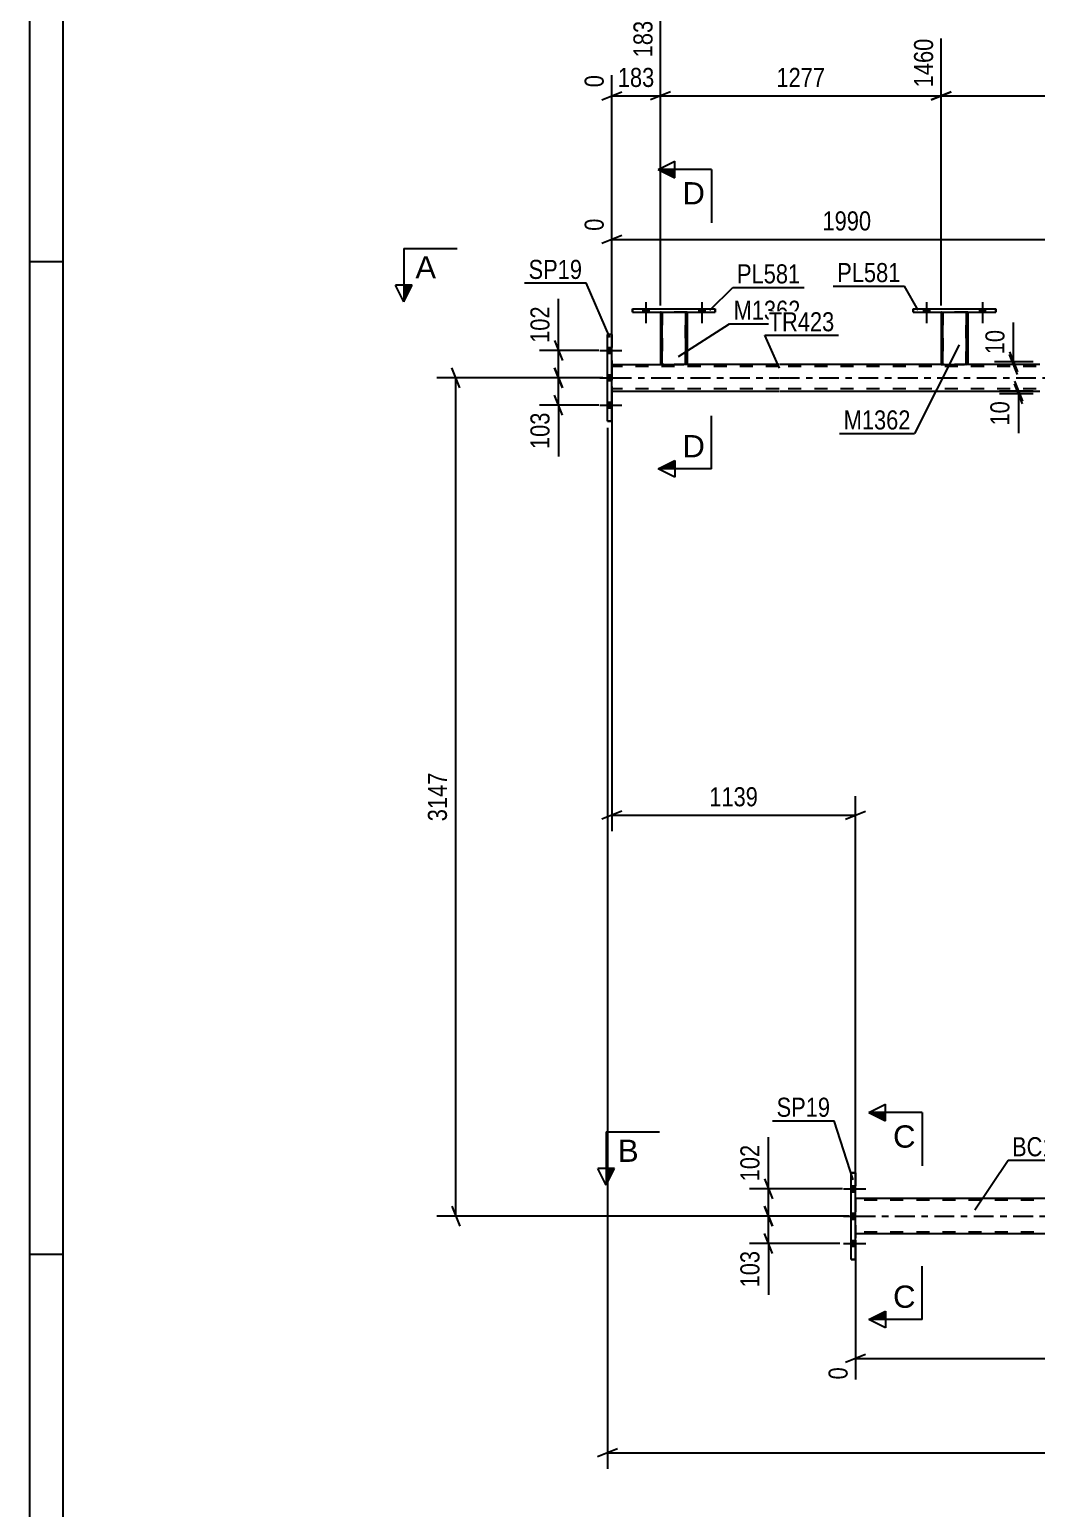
# Model space of a CAD drawing. Header units: millimetres. Extents: x -87 to 754, y -430 to 164.
# Drawn here: x -87.4 to 63.8, y -169.7 to 52.3 of the extents above; entities that cross this region are included whole.
import ezdxf

# ---------------------------------------------------------------- set-up
doc = ezdxf.new("R2010")
doc.units = ezdxf.units.MM
doc.linetypes.add('DXK_LINE_DOT2', pattern=[3.9198, 1.9599, -1.9599])
doc.linetypes.add('DXK_LINE_DOT3', pattern=[5.9187, 2.979, -0.9799, 0.9799, -0.9799])
doc.styles.add('Arial', font='ARIAL.TTF', dxfattribs={"height": 0.2})
doc.styles.add('Arial Narrow', font='ARIALN.TTF', dxfattribs={"height": 0.2})

# ---------------------------------------------------------------- blocks, each defined once
blk = doc.blocks.new('Unknown-814185698-1133')
at = {"color": 5, "linetype": 'Continuous'}
for p, q in [((-87.43, 164.39), (-87.43, -429.61)), ((-82.43, 159.39), (-82.43, -424.61)), ((-82.43, 17.39), (-87.43, 17.39)), ((-82.43, -131.61), (-87.43, -131.61))]:
    blk.add_line(p, q, dxfattribs=at)
blk = doc.blocks.new('Bolt-814185698-3677 - 3674')
at = {"linetype": 'Continuous'}
for points in [[(4.69, 9.84), (5.57, 9.84), (5.57, 10.32), (4.69, 10.32)], [(13.09, 9.84), (13.97, 9.84), (13.97, 10.32), (13.09, 10.32)]]:
    blk.add_hatch(color=1, dxfattribs=at).paths.add_polyline_path(points)
at = {"color": 1, "linetype": 'Continuous'}
for p, q in [((5.13, 11.32), (5.13, 8.2)), ((13.53, 11.32), (13.53, 8.2)), ((4.69, 10.32), (4.69, 9.84)), ((5.57, 10.32), (5.57, 9.84)), ((13.09, 10.32), (13.09, 9.84)), ((13.97, 10.32), (13.97, 9.84))]:
    blk.add_line(p, q, dxfattribs=at)
blk = doc.blocks.new('Bolt-814185698-3676 - 3674')
at = {"linetype": 'Continuous'}
for points in [[(4.69, 9.84), (5.57, 9.84), (5.57, 10.32), (4.69, 10.32)], [(13.09, 9.84), (13.97, 9.84), (13.97, 10.32), (13.09, 10.32)]]:
    blk.add_hatch(color=1, dxfattribs=at).paths.add_polyline_path(points)
at = {"color": 1, "linetype": 'Continuous'}
for p, q in [((5.13, 11.32), (5.13, 8.2)), ((13.53, 11.32), (13.53, 8.2)), ((4.69, 10.32), (4.69, 9.84)), ((5.57, 10.32), (5.57, 9.84)), ((13.09, 10.32), (13.09, 9.84)), ((13.97, 10.32), (13.97, 9.84))]:
    blk.add_line(p, q, dxfattribs=at)
blk = doc.blocks.new('Part-814185698-3682 - 3674')
at = {"color": 2, "linetype": 'Continuous'}
for p, q in [((3.13, 9.84), (3.13, 10.32)), ((3.13, 10.32), (3.13, 10.32)), ((3.13, 10.32), (15.53, 10.32)), ((3.13, 9.84), (3.13, 9.84)), ((3.13, 9.84), (15.53, 9.84)), ((15.53, 10.32), (15.53, 9.84)), ((15.53, 10.32), (15.53, 10.32)), ((15.53, 9.84), (15.53, 9.84))]:
    blk.add_line(p, q, dxfattribs=at)
at = {"color": 7, "linetype": 'DXK_LINE_DOT2'}
for p, q in [((3.13, 10.32), (3.13, 9.84)), ((3.13, 10.32), (15.53, 10.32)), ((3.13, 9.84), (15.53, 9.84)), ((15.53, 9.84), (15.53, 10.32))]:
    blk.add_line(p, q, dxfattribs=at)
blk = doc.blocks.new('Part-814185698-3697 - 3674')
at = {"color": 2, "linetype": 'Continuous'}
for p, q in [((7.33, 9.84), (7.33, 2)), ((11.33, 9.84), (11.33, 2)), ((7.33, 2), (7.33, 2)), ((7.33, 2), (10.85, 2)), ((11.19, 2), (10.85, 2)), ((11.29, 2), (11.19, 2)), ((11.33, 2), (11.29, 2)), ((11.33, 2), (11.33, 2))]:
    blk.add_line(p, q, dxfattribs=at)
at = {"color": 7, "linetype": 'DXK_LINE_DOT2'}
for p, q in [((11.33, 9.84), (7.33, 9.84)), ((7.33, 9.84), (7.33, 2)), ((7.33, 9.84), (7.33, 9.84)), ((7.57, 2), (7.57, 9.84)), ((7.57, 9.84), (7.57, 2)), ((11.09, 2), (11.09, 9.84)), ((11.09, 9.84), (11.09, 2)), ((11.33, 9.84), (11.33, 9.84)), ((11.33, 9.84), (11.33, 9.84)), ((11.33, 9.84), (11.33, 2)), ((7.33, 2), (7.33, 2)), ((7.57, 2), (7.57, 2)), ((7.81, 2), (7.57, 2)), ((7.81, 2), (7.81, 2)), ((7.81, 2), (7.81, 2)), ((11.03, 2), (10.85, 2)), ((11.19, 2), (10.94, 2)), ((11.07, 2), (11.09, 2)), ((11.09, 2), (11.09, 2))]:
    blk.add_line(p, q, dxfattribs=at)
blk = doc.blocks.new('Part-814185698-3728 - 3674')
at = {"color": 2, "linetype": 'Continuous'}
for p, q in [((-0.64, -6.5), (-0.64, 6.5)), ((0, 6.5), (-0.64, 6.5)), ((-0.64, -6.5), (-0.64, 6.5)), ((0, -6.5), (0, 6.5)), ((-0.64, -6.5), (0, -6.5))]:
    blk.add_line(p, q, dxfattribs=at)
at = {"color": 7, "linetype": 'DXK_LINE_DOT2'}
for p, q in [((-0.64, 6.5), (0, 6.5)), ((-0.64, 6.5), (-0.64, 6.5)), ((0, 6.5), (0, -6.5)), ((0, 6.5), (0, 6.5)), ((0, -6.5), (-0.64, -6.5)), ((-0.64, -6.5), (-0.64, -6.5)), ((0, -6.5), (0, -6.5))]:
    blk.add_line(p, q, dxfattribs=at)
blk = doc.blocks.new('Part-814185698-3914 - 3674')
at = {"color": 2, "linetype": 'Continuous'}
for p, q in [((195.43, -123.22), (36.63, -123.22)), ((195.43, -128.5), (36.63, -128.5))]:
    blk.add_line(p, q, dxfattribs=at)
at = {"color": 7, "linetype": 'DXK_LINE_DOT2'}
for p, q in [((651.37, -123.22), (36.63, -123.22)), ((36.63, -123.22), (36.63, -123.22)), ((36.63, -123.22), (36.63, -123.26)), ((36.63, -123.26), (36.63, -123.22)), ((36.63, -123.26), (36.63, -123.36)), ((36.63, -123.36), (36.63, -123.26)), ((36.63, -123.36), (36.63, -123.52)), ((36.63, -123.52), (36.63, -123.36)), ((651.37, -123.46), (36.63, -123.46)), ((651.37, -123.46), (36.63, -123.46)), ((36.63, -123.46), (36.63, -123.46)), ((36.63, -123.48), (36.63, -123.46)), ((36.63, -123.46), (36.63, -123.48)), ((36.63, -128.19), (36.63, -123.48)), ((36.63, -123.48), (36.63, -123.53)), ((36.63, -128.2), (36.63, -123.52)), ((36.63, -128.2), (36.63, -123.52)), ((36.63, -128.24), (36.63, -123.53)), ((36.63, -128.24), (36.63, -128.19)), ((36.63, -128.2), (36.63, -128.36)), ((36.63, -128.36), (36.63, -128.2)), ((36.63, -128.26), (36.63, -128.24)), ((36.63, -128.26), (36.63, -128.24)), ((651.37, -128.26), (36.63, -128.26)), ((651.37, -128.26), (36.63, -128.26)), ((36.63, -128.26), (36.63, -128.26)), ((36.63, -128.36), (36.63, -128.46)), ((36.63, -128.46), (36.63, -128.36)), ((36.63, -128.46), (36.63, -128.5)), ((36.63, -128.5), (36.63, -128.46)), ((36.63, -128.5), (36.63, -128.5)), ((651.37, -128.5), (36.63, -128.5))]:
    blk.add_line(p, q, dxfattribs=at)
at = {"color": 7, "linetype": 'DXK_LINE_DOT3'}
blk.add_line((36.63, -125.86), (651.37, -125.86), dxfattribs=at)
blk = doc.blocks.new('Part-814185698-3859 - 3674')
at = {"color": 2, "linetype": 'Continuous'}
for p, q in [((35.99, -132.36), (35.99, -119.36)), ((36.63, -119.36), (35.99, -119.36)), ((35.99, -132.36), (35.99, -119.36)), ((36.63, -132.36), (36.63, -119.36)), ((35.99, -132.36), (36.63, -132.36))]:
    blk.add_line(p, q, dxfattribs=at)
at = {"color": 7, "linetype": 'DXK_LINE_DOT2'}
for p, q in [((35.99, -119.36), (36.63, -119.36)), ((35.99, -119.36), (35.99, -119.36)), ((36.63, -119.36), (36.63, -132.36)), ((36.63, -119.36), (36.63, -119.36)), ((36.63, -132.36), (35.99, -132.36)), ((35.99, -132.36), (35.99, -132.36)), ((36.63, -132.36), (36.63, -132.36))]:
    blk.add_line(p, q, dxfattribs=at)
blk = doc.blocks.new('Part-814185698-3885 - 3674')
at = {"color": 2, "linetype": 'Continuous'}
for p, q in [((0, 2), (7.33, 2)), ((25.13, 2), (11.33, 2)), ((49.47, 2), (25.23, 2)), ((64.29, 2), (53.47, 2)), ((0, -2), (25.13, -2)), ((25.23, -2), (64.29, -2))]:
    blk.add_line(p, q, dxfattribs=at)
at = {"color": 7, "linetype": 'DXK_LINE_DOT2'}
for p, q in [((0, 2), (0, 2)), ((0, 2), (0, 1.95)), ((0, 1.95), (0, 2)), ((0, 1.95), (0, 1.81)), ((0, 1.6), (0, 1.95)), ((0, 1.81), (0, 1.6)), ((25.13, 1.68), (0, 1.68)), ((0, 1.68), (0, -1.59)), ((0, 1.68), (0, 1.66)), ((0, 1.66), (0, 1.59)), ((0, 1.6), (0, -1.6)), ((0, 1.6), (0, -1.6)), ((0, -1.68), (0, 1.59)), ((11.33, 2), (7.33, 2)), ((639.97, 1.68), (25.23, 1.68)), ((53.47, 2), (49.47, 2)), ((0, -1.66), (0, -1.59)), ((0, -1.6), (0, -1.95)), ((0, -1.81), (0, -1.6)), ((0, -1.68), (0, -1.66)), ((25.13, -1.68), (0, -1.68)), ((0, -1.95), (0, -1.81)), ((0, -1.95), (0, -2)), ((0, -2), (0, -1.95)), ((0, -2), (0, -2)), ((0, -2), (0, -2)), ((639.97, -1.68), (25.23, -1.68))]:
    blk.add_line(p, q, dxfattribs=at)
at = {"color": 7, "linetype": 'DXK_LINE_DOT3'}
for p, q in [((0, 0), (25.13, 0)), ((25.23, 0), (639.97, 0))]:
    blk.add_line(p, q, dxfattribs=at)
blk = doc.blocks.new('Bolt-814185698-3977 - 3674')
at = {"linetype": 'Continuous'}
for points in [[(36.63, -122.2), (36.63, -121.32), (35.99, -121.32), (35.99, -122.2)], [(36.63, -122.2), (36.63, -121.32), (35.99, -121.32), (35.99, -122.2)], [(36.63, -122.2), (36.63, -121.32), (35.99, -121.32), (35.99, -122.2)], [(36.63, -126.3), (36.63, -125.42), (35.99, -125.42), (35.99, -126.3)], [(36.63, -126.3), (36.63, -125.42), (35.99, -125.42), (35.99, -126.3)], [(36.63, -130.4), (36.63, -129.52), (35.99, -129.52), (35.99, -130.4)], [(36.63, -130.4), (36.63, -129.52), (35.99, -129.52), (35.99, -130.4)], [(36.63, -130.4), (36.63, -129.52), (35.99, -129.52), (35.99, -130.4)]]:
    blk.add_hatch(color=1, dxfattribs=at).paths.add_polyline_path(points)
at = {"color": 1, "linetype": 'Continuous'}
for p, q in [((34.83, -121.76), (38.15, -121.76)), ((34.83, -121.76), (38.15, -121.76)), ((34.83, -121.76), (38.15, -121.76)), ((35.99, -121.32), (36.63, -121.32)), ((35.99, -121.32), (36.63, -121.32)), ((35.99, -121.32), (36.63, -121.32)), ((35.99, -122.2), (36.63, -122.2)), ((35.99, -122.2), (36.63, -122.2)), ((35.99, -122.2), (36.63, -122.2)), ((34.83, -125.86), (38.15, -125.86)), ((34.83, -125.86), (38.15, -125.86)), ((35.99, -125.42), (36.63, -125.42)), ((35.99, -125.42), (36.63, -125.42)), ((35.99, -126.3), (36.63, -126.3)), ((35.99, -126.3), (36.63, -126.3)), ((34.83, -129.96), (38.15, -129.96)), ((34.83, -129.96), (38.15, -129.96)), ((34.83, -129.96), (38.15, -129.96)), ((35.99, -129.52), (36.63, -129.52)), ((35.99, -129.52), (36.63, -129.52)), ((35.99, -129.52), (36.63, -129.52)), ((35.99, -130.4), (36.63, -130.4)), ((35.99, -130.4), (36.63, -130.4)), ((35.99, -130.4), (36.63, -130.4))]:
    blk.add_line(p, q, dxfattribs=at)
blk = doc.blocks.new('Bolt-814185698-3978 - 3674')
at = {"linetype": 'Continuous'}
for points in [[(0, 3.66), (0, 4.54), (-0.64, 4.54), (-0.64, 3.66)], [(0, 3.66), (0, 4.54), (-0.64, 4.54), (-0.64, 3.66)], [(0, 3.66), (0, 4.54), (-0.64, 4.54), (-0.64, 3.66)], [(0, -0.44), (0, 0.44), (-0.64, 0.44), (-0.64, -0.44)], [(0, -0.44), (0, 0.44), (-0.64, 0.44), (-0.64, -0.44)], [(0, -4.54), (0, -3.66), (-0.64, -3.66), (-0.64, -4.54)], [(0, -4.54), (0, -3.66), (-0.64, -3.66), (-0.64, -4.54)], [(0, -4.54), (0, -3.66), (-0.64, -3.66), (-0.64, -4.54)]]:
    blk.add_hatch(color=1, dxfattribs=at).paths.add_polyline_path(points)
at = {"color": 1, "linetype": 'Continuous'}
for p, q in [((-0.64, 4.54), (0, 4.54)), ((-0.64, 4.54), (0, 4.54)), ((-0.64, 4.54), (0, 4.54)), ((-1.8, 4.1), (1.52, 4.1)), ((-1.8, 4.1), (1.52, 4.1)), ((-1.8, 4.1), (1.52, 4.1)), ((-0.64, 3.66), (0, 3.66)), ((-0.64, 3.66), (0, 3.66)), ((-0.64, 3.66), (0, 3.66)), ((-1.8, 0), (1.52, 0)), ((-0.64, 0.44), (0, 0.44)), ((-0.64, 0.44), (0, 0.44)), ((-1.8, 0), (1.52, 0)), ((-0.64, -0.44), (0, -0.44)), ((-0.64, -0.44), (0, -0.44)), ((-1.8, -4.1), (1.52, -4.1)), ((-1.8, -4.1), (1.52, -4.1)), ((-1.8, -4.1), (1.52, -4.1)), ((-0.64, -3.66), (0, -3.66)), ((-0.64, -3.66), (0, -3.66)), ((-0.64, -3.66), (0, -3.66)), ((-0.64, -4.54), (0, -4.54)), ((-0.64, -4.54), (0, -4.54)), ((-0.64, -4.54), (0, -4.54))]:
    blk.add_line(p, q, dxfattribs=at)
blk = doc.blocks.new('Part-814185698-4122 - 3674')
at = {"color": 2, "linetype": 'Continuous'}
for p, q in [((49.47, 9.84), (49.47, 2)), ((53.47, 9.84), (53.47, 2)), ((49.47, 2), (49.47, 2)), ((49.47, 2), (52.99, 2)), ((53.33, 2), (52.99, 2)), ((53.43, 2), (53.33, 2)), ((53.47, 2), (53.43, 2)), ((53.47, 2), (53.47, 2))]:
    blk.add_line(p, q, dxfattribs=at)
at = {"color": 7, "linetype": 'DXK_LINE_DOT2'}
for p, q in [((53.47, 9.84), (49.47, 9.84)), ((49.47, 9.84), (49.47, 2)), ((49.47, 9.84), (49.47, 9.84)), ((49.71, 2), (49.71, 9.84)), ((49.71, 9.84), (49.71, 2)), ((53.23, 2), (53.23, 9.84)), ((53.23, 9.84), (53.23, 2)), ((53.47, 9.84), (53.47, 9.84)), ((53.47, 9.84), (53.47, 9.84)), ((53.47, 9.84), (53.47, 2)), ((49.47, 2), (49.47, 2)), ((49.71, 2), (49.71, 2)), ((49.95, 2), (49.71, 2)), ((49.95, 2), (49.95, 2)), ((49.95, 2), (49.95, 2)), ((53.17, 2), (52.99, 2)), ((53.33, 2), (53.08, 2)), ((53.21, 2), (53.23, 2)), ((53.23, 2), (53.23, 2))]:
    blk.add_line(p, q, dxfattribs=at)
blk = doc.blocks.new('Part-814185698-4127 - 3674')
at = {"color": 2, "linetype": 'Continuous'}
for p, q in [((45.27, 9.84), (45.27, 10.32)), ((45.27, 10.32), (45.27, 10.32)), ((45.27, 10.32), (57.67, 10.32)), ((45.27, 9.84), (45.27, 9.84)), ((45.27, 9.84), (57.67, 9.84)), ((57.67, 10.32), (57.67, 9.84)), ((57.67, 10.32), (57.67, 10.32)), ((57.67, 9.84), (57.67, 9.84))]:
    blk.add_line(p, q, dxfattribs=at)
at = {"color": 7, "linetype": 'DXK_LINE_DOT2'}
for p, q in [((45.27, 10.32), (45.27, 9.84)), ((45.27, 10.32), (57.67, 10.32)), ((45.27, 9.84), (57.67, 9.84)), ((57.67, 9.84), (57.67, 10.32))]:
    blk.add_line(p, q, dxfattribs=at)
blk = doc.blocks.new('Bolt-814185698-4150 - 3674')
at = {"linetype": 'Continuous'}
for points in [[(46.83, 9.84), (47.71, 9.84), (47.71, 10.32), (46.83, 10.32)], [(55.23, 9.84), (56.11, 9.84), (56.11, 10.32), (55.23, 10.32)]]:
    blk.add_hatch(color=1, dxfattribs=at).paths.add_polyline_path(points)
at = {"color": 1, "linetype": 'Continuous'}
for p, q in [((47.27, 11.32), (47.27, 8.2)), ((55.67, 11.32), (55.67, 8.2)), ((46.83, 10.32), (46.83, 9.84)), ((47.71, 10.32), (47.71, 9.84)), ((55.23, 10.32), (55.23, 9.84)), ((56.11, 10.32), (56.11, 9.84))]:
    blk.add_line(p, q, dxfattribs=at)
blk = doc.blocks.new('Bolt-814185698-4151 - 3674')
at = {"linetype": 'Continuous'}
for points in [[(46.83, 9.84), (47.71, 9.84), (47.71, 10.32), (46.83, 10.32)], [(55.23, 9.84), (56.11, 9.84), (56.11, 10.32), (55.23, 10.32)]]:
    blk.add_hatch(color=1, dxfattribs=at).paths.add_polyline_path(points)
at = {"color": 1, "linetype": 'Continuous'}
for p, q in [((47.27, 11.32), (47.27, 8.2)), ((55.67, 11.32), (55.67, 8.2)), ((46.83, 10.32), (46.83, 9.84)), ((47.71, 10.32), (47.71, 9.84)), ((55.23, 10.32), (55.23, 9.84)), ((56.11, 10.32), (56.11, 9.84))]:
    blk.add_line(p, q, dxfattribs=at)
blk = doc.blocks.new('StraightDimension-814185698-4489 - 3674')
at = {"color": 7, "linetype": 'Continuous'}
for p, q in [((114.76, -124.22), (114.76, -155.86)), ((36.63, -129.5), (36.63, -150.38)), ((38.13, -146.65), (35.13, -147.85)), ((36.63, -147.25), (114.76, -147.25)), ((113.26, -147.85), (116.26, -146.65))]:
    blk.add_line(p, q, dxfattribs=at)
at = {"color": 0}
blk.add_wipeout([(79.95, -146.5), (79.95, -142.3), (71.44, -142.3), (71.44, -146.5)], dxfattribs=at)
at = {"color": 0, "linetype": 'Continuous'}
for points in [[(36.03, -147.95), (31.83, -147.95), (31.83, -150.98), (36.03, -150.98)], [(114.16, -147.95), (109.96, -147.95), (109.96, -156.46), (114.16, -156.46)]]:
    blk.add_wipeout(points, dxfattribs=at)
at = {"color": 3, "style": 'Arial Narrow'}
blk.add_text('1953', height=2.863, dxfattribs=at).set_placement((72.04, -145.9))
at = {"color": 3, "linetype": 'Continuous', "style": 'Arial Narrow'}
for s, height, p in [('0', 2.86, (35.43, -150.38)), ('1953', 2.863, (113.56, -155.86))]:
    blk.add_text(s, height=height, rotation=90.0002, dxfattribs=at).set_placement(p)
blk = doc.blocks.new('StraightDimension-814185698-5074 - 3674')
at = {"color": 7, "linetype": 'Continuous'}
for p, q in [((7.33, 10.84), (7.33, 53.59)), ((49.47, 10.84), (49.47, 50.91)), ((8.83, 42.9), (5.83, 41.7)), ((7.33, 42.3), (49.47, 42.3)), ((47.97, 41.7), (50.97, 42.9))]:
    blk.add_line(p, q, dxfattribs=at)
at = {"color": 0, "linetype": 'Continuous'}
blk.add_wipeout([(48.87, 51.51), (44.67, 51.51), (44.67, 43), (48.87, 43)], dxfattribs=at)
at = {"color": 0}
blk.add_wipeout([(32.65, 43.05), (32.65, 47.25), (24.14, 47.25), (24.14, 43.05)], dxfattribs=at)
at = {"color": 3, "linetype": 'Continuous', "style": 'Arial Narrow'}
blk.add_text('1460', height=2.863, rotation=90.0002, dxfattribs=at).set_placement((48.27, 43.6))
at = {"color": 3, "style": 'Arial Narrow'}
blk.add_text('1277', height=2.863, dxfattribs=at).set_placement((24.74, 43.65))
blk = doc.blocks.new('StraightDimension-814185698-4185 - 3674')
at = {"color": 7, "linetype": 'Continuous'}
for p, q in [((63.29, 2.4), (57.49, 2.4)), ((59.74, 3.9), (60.94, 0.9)), ((60.94, 0.5), (59.74, 3.5)), ((60.34, 2), (60.34, 2.4)), ((63.29, 2), (57.49, 2))]:
    blk.add_line(p, q, dxfattribs=at)
at = {"color": 0}
blk.add_wipeout([(59.59, 7.78), (55.39, 7.78), (55.39, 2.92), (59.59, 2.92)], dxfattribs=at)
at = {"color": 7, "linetype": 'Continuous'}
blk.add_line((60.34, 2.4), (60.34, 8.31), dxfattribs=at)
blk.add_line((60.34, 2.4), (60.34, 8.31), dxfattribs=at)
at = {"color": 3, "style": 'Arial Narrow'}
blk.add_text('10', height=2.863, rotation=90.0002, dxfattribs=at).set_placement((58.99, 3.52))
blk = doc.blocks.new('StraightDimension-814185698-4208 - 3674')
at = {"color": 7, "linetype": 'Continuous'}
for p, q in [((63.29, -2), (58.23, -2)), ((60.48, -0.5), (61.68, -3.5)), ((61.68, -3.9), (60.48, -0.9)), ((61.08, -2.4), (61.08, -2)), ((63.29, -2.4), (58.23, -2.4))]:
    blk.add_line(p, q, dxfattribs=at)
at = {"color": 0}
blk.add_wipeout([(60.33, -2.93), (56.13, -2.93), (56.13, -7.78), (60.33, -7.78)], dxfattribs=at)
at = {"color": 7, "linetype": 'Continuous'}
blk.add_line((61.08, -2.4), (61.08, -8.31), dxfattribs=at)
blk.add_line((61.08, -2.4), (61.08, -8.31), dxfattribs=at)
at = {"color": 3, "style": 'Arial Narrow'}
blk.add_text('10', height=2.863, rotation=90.0002, dxfattribs=at).set_placement((59.73, -7.18))
blk = doc.blocks.new('StraightDimension-814185698-4452 - 3674')
at = {"color": 7, "linetype": 'Continuous'}
for p, q in [((-22.79, -1.5), (-23.99, 1.5)), ((-1.64, 0), (-26.24, 0)), ((-23.39, -125.86), (-23.39, 0)), ((35.63, -125.86), (-26.24, -125.86)), ((-23.99, -124.36), (-22.79, -127.36))]:
    blk.add_line(p, q, dxfattribs=at)
at = {"color": 0}
blk.add_wipeout([(-24.14, -58.67), (-28.34, -58.67), (-28.34, -67.19), (-24.14, -67.19)], dxfattribs=at)
at = {"color": 3, "style": 'Arial Narrow'}
blk.add_text('3147', height=2.863, rotation=90.0002, dxfattribs=at).set_placement((-24.74, -66.59))
blk = doc.blocks.new('StraightDimension-814185698-4713 - 3674')
at = {"color": 7, "linetype": 'Continuous'}
for p, q in [((-0.64, -7.5), (-0.64, -163.81)), ((0.86, -160.81), (-2.14, -162.01)), ((-0.64, -161.41), (662.23, -161.41))]:
    blk.add_line(p, q, dxfattribs=at)
blk = doc.blocks.new('StraightDimension-814185698-4735 - 3674')
at = {"color": 7, "linetype": 'Continuous'}
for p, q in [((70.64, -1), (70.64, 29.37)), ((0, 7.5), (0, 23.89)), ((1.5, 21.36), (-1.5, 20.16)), ((0, 20.76), (70.64, 20.76)), ((69.14, 20.16), (72.14, 21.36))]:
    blk.add_line(p, q, dxfattribs=at)
at = {"color": 0, "linetype": 'Continuous'}
for points in [[(70.04, 29.97), (65.84, 29.97), (65.84, 21.46), (70.04, 21.46)], [(-0.6, 24.49), (-4.8, 24.49), (-4.8, 21.46), (-0.6, 21.46)]]:
    blk.add_wipeout(points, dxfattribs=at)
at = {"color": 0}
blk.add_wipeout([(39.58, 21.51), (39.58, 25.71), (31.06, 25.71), (31.06, 21.51)], dxfattribs=at)
at = {"color": 3, "linetype": 'Continuous', "style": 'Arial Narrow'}
for s, height, p in [('1990', 2.863, (69.44, 22.06)), ('0', 2.86, (-1.2, 22.06))]:
    blk.add_text(s, height=height, rotation=90.0002, dxfattribs=at).set_placement(p)
at = {"color": 3, "style": 'Arial Narrow'}
blk.add_text('1990', height=2.863, dxfattribs=at).set_placement((31.66, 22.11))
blk = doc.blocks.new('StraightDimension-814185698-5053 - 3674')
at = {"color": 7, "linetype": 'Continuous'}
for p, q in [((-8.59, 5.6), (-7.39, 2.6)), ((-1.93, 4.1), (-10.84, 4.1)), ((-7.99, 0), (-7.99, 4.1)), ((-1.32, 0), (-10.84, 0)), ((-7.39, -1.5), (-8.59, 1.5))]:
    blk.add_line(p, q, dxfattribs=at)
at = {"color": 0}
blk.add_wipeout([(-8.74, 11.31), (-12.94, 11.31), (-12.94, 4.62), (-8.74, 4.62)], dxfattribs=at)
at = {"color": 7, "linetype": 'Continuous'}
blk.add_line((-7.99, 4.1), (-7.99, 11.83), dxfattribs=at)
blk.add_line((-7.99, 4.1), (-7.99, 11.83), dxfattribs=at)
at = {"color": 3, "style": 'Arial Narrow'}
blk.add_text('102', height=2.863, rotation=90.0002, dxfattribs=at).set_placement((-9.34, 5.23))
blk = doc.blocks.new('StraightDimension-814185698-5063 - 3674')
at = {"color": 7, "linetype": 'Continuous'}
for p, q in [((-1.32, 0), (-10.84, 0)), ((-8.59, 1.5), (-7.39, -1.5)), ((-7.99, -4.1), (-7.99, 0)), ((-1.93, -4.1), (-10.84, -4.1)), ((-7.39, -5.6), (-8.59, -2.6))]:
    blk.add_line(p, q, dxfattribs=at)
at = {"color": 0}
blk.add_wipeout([(-8.74, -4.63), (-12.94, -4.63), (-12.94, -11.31), (-8.74, -11.31)], dxfattribs=at)
at = {"color": 7, "linetype": 'Continuous'}
blk.add_line((-7.99, -4.1), (-7.99, -11.83), dxfattribs=at)
blk.add_line((-7.99, -4.1), (-7.99, -11.83), dxfattribs=at)
at = {"color": 3, "style": 'Arial Narrow'}
blk.add_text('103', height=2.863, rotation=90.0002, dxfattribs=at).set_placement((-9.34, -10.71))
blk = doc.blocks.new('StraightDimension-814185698-5084 - 3674')
at = {"color": 7, "linetype": 'Continuous'}
for p, q in [((49.47, 10.84), (49.47, 50.91)), ((100.55, 10.84), (100.55, 50.91)), ((50.97, 42.9), (47.97, 41.7)), ((49.47, 42.3), (100.55, 42.3)), ((99.05, 41.7), (102.05, 42.9))]:
    blk.add_line(p, q, dxfattribs=at)
at = {"color": 0, "linetype": 'Continuous'}
blk.add_wipeout([(99.95, 51.51), (95.75, 51.51), (95.75, 43), (99.95, 43)], dxfattribs=at)
at = {"color": 0}
blk.add_wipeout([(79.26, 43.05), (79.26, 47.25), (70.75, 47.25), (70.75, 43.05)], dxfattribs=at)
at = {"color": 3, "linetype": 'Continuous', "style": 'Arial Narrow'}
blk.add_text('2737', height=2.863, rotation=90.0002, dxfattribs=at).set_placement((99.35, 43.6))
at = {"color": 3, "style": 'Arial Narrow'}
blk.add_text('1277', height=2.863, dxfattribs=at).set_placement((71.35, 43.65))
blk = doc.blocks.new('StraightDimension-814185698-5214 - 3674')
at = {"color": 7, "linetype": 'Continuous'}
for p, q in [((7.33, 10.84), (7.33, 53.59)), ((0, 3), (0, 45.43)), ((-1.5, 41.7), (1.5, 42.9)), ((0, 42.3), (7.33, 42.3)), ((8.83, 42.9), (5.83, 41.7))]:
    blk.add_line(p, q, dxfattribs=at)
at = {"color": 0}
blk.add_wipeout([(7.01, 43.05), (7.01, 47.25), (0.32, 47.25), (0.32, 43.05)], dxfattribs=at)
at = {"color": 0, "linetype": 'Continuous'}
for points in [[(6.73, 54.19), (2.53, 54.19), (2.53, 47.5), (6.73, 47.5)], [(-0.6, 46.03), (-4.8, 46.03), (-4.8, 43), (-0.6, 43)]]:
    blk.add_wipeout(points, dxfattribs=at)
at = {"color": 3, "linetype": 'Continuous', "style": 'Arial Narrow'}
for s, height, p in [('183', 2.863, (6.13, 48.1)), ('0', 2.86, (-1.2, 43.6))]:
    blk.add_text(s, height=height, rotation=90.0002, dxfattribs=at).set_placement(p)
at = {"color": 3, "style": 'Arial Narrow'}
blk.add_text('183', height=2.863, dxfattribs=at).set_placement((0.92, 43.65))
blk = doc.blocks.new('StraightDimension-814185698-8211 - 3674')
at = {"color": 7, "linetype": 'Continuous'}
for p, q in [((0, -3), (0, -68.09)), ((36.63, -122.22), (36.63, -62.84)), ((1.5, -65.09), (-1.5, -66.29)), ((0, -65.69), (36.63, -65.69)), ((35.13, -66.29), (38.13, -65.09))]:
    blk.add_line(p, q, dxfattribs=at)
at = {"color": 0}
blk.add_wipeout([(22.57, -64.94), (22.57, -60.74), (14.06, -60.74), (14.06, -64.94)], dxfattribs=at)
at = {"color": 3, "style": 'Arial Narrow'}
blk.add_text('1139', height=2.863, dxfattribs=at).set_placement((14.66, -64.34))
blk = doc.blocks.new('StraightDimension-814185698-8702 - 3674')
at = {"color": 7, "linetype": 'Continuous'}
for p, q in [((34.65, -121.76), (20.69, -121.76)), ((22.94, -120.26), (24.14, -123.26)), ((23.54, -125.86), (23.54, -121.76)), ((34.65, -125.86), (20.69, -125.86)), ((24.14, -127.36), (22.94, -124.36))]:
    blk.add_line(p, q, dxfattribs=at)
at = {"color": 0}
blk.add_wipeout([(22.79, -114.55), (18.59, -114.55), (18.59, -121.24), (22.79, -121.24)], dxfattribs=at)
at = {"color": 7, "linetype": 'Continuous'}
blk.add_line((23.54, -121.76), (23.54, -114.03), dxfattribs=at)
blk.add_line((23.54, -121.76), (23.54, -114.03), dxfattribs=at)
at = {"color": 3, "style": 'Arial Narrow'}
blk.add_text('102', height=2.863, rotation=90.0002, dxfattribs=at).set_placement((22.19, -120.64))
blk = doc.blocks.new('StraightDimension-814185698-8703 - 3674')
at = {"color": 7, "linetype": 'Continuous'}
for p, q in [((34.65, -125.86), (20.69, -125.86)), ((22.94, -124.36), (24.14, -127.36)), ((23.54, -129.96), (23.54, -125.86)), ((24.14, -131.46), (22.94, -128.46)), ((34.29, -129.96), (20.69, -129.96))]:
    blk.add_line(p, q, dxfattribs=at)
at = {"color": 0}
blk.add_wipeout([(22.79, -130.49), (18.59, -130.49), (18.59, -137.17), (22.79, -137.17)], dxfattribs=at)
at = {"color": 7, "linetype": 'Continuous'}
blk.add_line((23.54, -129.96), (23.54, -137.69), dxfattribs=at)
blk.add_line((23.54, -129.96), (23.54, -137.69), dxfattribs=at)
at = {"color": 3, "style": 'Arial Narrow'}
blk.add_text('103', height=2.863, rotation=90.0002, dxfattribs=at).set_placement((22.19, -136.57))
blk = doc.blocks.new('Mark-814185698-3693 - 3674')
at = {"color": 0}
blk.add_wipeout([(28.36, 8.7), (28.36, 11.7), (18.31, 11.7), (18.31, 8.7)], dxfattribs=at)
blk.add_wipeout([(28.36, 8.7), (28.36, 11.7), (18.31, 11.7), (18.31, 8.7)], dxfattribs=at)
at = {"color": 30, "linetype": 'Continuous'}
for p, q in [((10.04, 3.17), (17.71, 8.1)), ((17.71, 8.1), (28.96, 8.1))]:
    blk.add_line(p, q, dxfattribs=at)
at = {"color": 3, "style": 'Arial Narrow'}
blk.add_text('M1362', height=2.863, dxfattribs=at).set_placement((18.31, 8.7))
blk = doc.blocks.new('Mark-814185698-3678 - 3674')
at = {"color": 0}
blk.add_wipeout([(28.32, 14.16), (28.32, 17.16), (18.82, 17.16), (18.82, 14.16)], dxfattribs=at)
blk.add_wipeout([(28.32, 14.16), (28.32, 17.16), (18.82, 17.16), (18.82, 14.16)], dxfattribs=at)
at = {"color": 30, "linetype": 'Continuous'}
for p, q in [((14.72, 10.14), (18.22, 13.56)), ((18.22, 13.56), (28.92, 13.56))]:
    blk.add_line(p, q, dxfattribs=at)
at = {"color": 3, "style": 'Arial Narrow'}
blk.add_text('PL581', height=2.863, dxfattribs=at).set_placement((18.82, 14.16))
blk = doc.blocks.new('Mark-814185698-3724 - 3674')
at = {"color": 0}
blk.add_wipeout([(-4.44, 14.83), (-4.44, 17.83), (-12.48, 17.83), (-12.48, 14.83)], dxfattribs=at)
blk.add_wipeout([(-4.44, 14.83), (-4.44, 17.83), (-12.48, 17.83), (-12.48, 14.83)], dxfattribs=at)
at = {"color": 30, "linetype": 'Continuous'}
for p in [(-13.08, 14.23), (-0.28, 6.06)]:
    blk.add_line(p, (-3.84, 14.23), dxfattribs=at)
at = {"color": 3, "style": 'Arial Narrow'}
blk.add_text('SP19', height=2.863, dxfattribs=at).set_placement((-12.48, 14.83))
blk = doc.blocks.new('Mark-814185698-3910 - 3674')
at = {"color": 0}
blk.add_wipeout([(70.18, -116.88), (70.18, -113.88), (60.13, -113.88), (60.13, -116.88)], dxfattribs=at)
blk.add_wipeout([(70.18, -116.88), (70.18, -113.88), (60.13, -113.88), (60.13, -116.88)], dxfattribs=at)
at = {"color": 30, "linetype": 'Continuous'}
for p, q in [((54.54, -124.94), (59.53, -117.48)), ((59.53, -117.48), (70.78, -117.48))]:
    blk.add_line(p, q, dxfattribs=at)
at = {"color": 3, "style": 'Arial Narrow'}
blk.add_text('BC183', height=2.863, dxfattribs=at).set_placement((60.13, -116.88))
blk = doc.blocks.new('Mark-814185698-3855 - 3674')
at = {"color": 0}
blk.add_wipeout([(32.81, -110.95), (32.81, -107.95), (24.77, -107.95), (24.77, -110.95)], dxfattribs=at)
blk.add_wipeout([(32.81, -110.95), (32.81, -107.95), (24.77, -107.95), (24.77, -110.95)], dxfattribs=at)
at = {"color": 30, "linetype": 'Continuous'}
for p in [(24.17, -111.55), (36.27, -120.42)]:
    blk.add_line(p, (33.41, -111.55), dxfattribs=at)
at = {"color": 3, "style": 'Arial Narrow'}
blk.add_text('SP19', height=2.863, dxfattribs=at).set_placement((24.77, -110.95))
blk = doc.blocks.new('Mark-814185698-3881 - 3674')
at = {"color": 0}
blk.add_wipeout([(33.45, 6.97), (33.45, 9.97), (23.58, 9.97), (23.58, 6.97)], dxfattribs=at)
blk.add_wipeout([(33.45, 6.97), (33.45, 9.97), (23.58, 9.97), (23.58, 6.97)], dxfattribs=at)
at = {"color": 30, "linetype": 'Continuous'}
for p, q in [((25.18, 1.44), (22.98, 6.37)), ((22.98, 6.37), (34.05, 6.37))]:
    blk.add_line(p, q, dxfattribs=at)
at = {"color": 3, "style": 'Arial Narrow'}
blk.add_text('TR423', height=2.863, dxfattribs=at).set_placement((23.58, 6.97))
blk = doc.blocks.new('SectionMark-814185698-5299 - 3674')
at = {"color": 6, "linetype": 'Continuous'}
for p, q in [((-0.81, -113.22), (-0.81, -121.22)), ((-0.81, -121.22), (-2.06, -118.72))]:
    blk.add_line(p, q, dxfattribs=at)
at = {"color": 0, "linetype": 'Continuous'}
blk.add_wipeout([(4.05, -117.72), (4.05, -114.22), (0.94, -114.22), (0.94, -117.72)], dxfattribs=at)
at = {"linetype": 'Continuous'}
blk.add_hatch(color=6, dxfattribs=at).paths.add_polyline_path([(-0.81, -118.72), (0.44, -118.72), (-0.81, -121.22)])
at = {"color": 6, "linetype": 'Continuous'}
for p, q in [((-0.81, -113.22), (7.19, -113.22)), ((0.44, -118.72), (-2.06, -118.72)), ((-0.81, -121.22), (0.44, -118.72))]:
    blk.add_line(p, q, dxfattribs=at)
at = {"color": 3, "linetype": 'Continuous', "style": 'Arial'}
blk.add_text('B', height=3.34, dxfattribs=at).set_placement((0.94, -117.72))
blk = doc.blocks.new('Mark-814185698-4118 - 3674')
at = {"color": 0}
blk.add_wipeout([(44.89, -7.77), (44.89, -4.77), (34.84, -4.77), (34.84, -7.77)], dxfattribs=at)
blk.add_wipeout([(44.89, -7.77), (44.89, -4.77), (34.84, -4.77), (34.84, -7.77)], dxfattribs=at)
at = {"color": 30, "linetype": 'Continuous'}
for p in [(52.17, 4.96), (34.24, -8.37)]:
    blk.add_line(p, (45.49, -8.37), dxfattribs=at)
at = {"color": 3, "style": 'Arial Narrow'}
blk.add_text('M1362', height=2.863, dxfattribs=at).set_placement((34.84, -7.77))
blk = doc.blocks.new('Mark-814185698-4123 - 3674')
at = {"color": 0}
blk.add_wipeout([(43.37, 14.35), (43.37, 17.35), (33.87, 17.35), (33.87, 14.35)], dxfattribs=at)
blk.add_wipeout([(43.37, 14.35), (43.37, 17.35), (33.87, 17.35), (33.87, 14.35)], dxfattribs=at)
at = {"color": 30, "linetype": 'Continuous'}
for p in [(33.27, 13.75), (46.05, 10.13)]:
    blk.add_line(p, (43.97, 13.75), dxfattribs=at)
at = {"color": 3, "style": 'Arial Narrow'}
blk.add_text('PL581', height=2.863, dxfattribs=at).set_placement((33.87, 14.35))
blk = doc.blocks.new('SectionMark-814185698-8400 - 3674')
at = {"linetype": 'Continuous'}
for points in [[(41.13, -110.33), (41.13, -111.58), (38.63, -110.33)], [(41.13, -140.13), (41.13, -141.38), (38.63, -141.38)]]:
    blk.add_hatch(color=6, dxfattribs=at).paths.add_polyline_path(points)
at = {"color": 6, "linetype": 'Continuous'}
for p, q in [((38.63, -110.33), (41.13, -109.08)), ((46.63, -110.33), (38.63, -110.33)), ((38.63, -110.33), (41.13, -111.58)), ((41.13, -111.58), (41.13, -109.08)), ((38.63, -141.38), (41.13, -140.13)), ((46.63, -141.38), (38.63, -141.38)), ((41.13, -142.63), (38.63, -141.38)), ((41.13, -140.13), (41.13, -142.63))]:
    blk.add_line(p, q, dxfattribs=at)
at = {"color": 0, "linetype": 'Continuous'}
for points in [[(45.63, -115.58), (45.63, -112.08), (42.26, -112.08), (42.26, -115.58)], [(45.63, -139.63), (45.63, -136.13), (42.26, -136.13), (42.26, -139.63)]]:
    blk.add_wipeout(points, dxfattribs=at)
at = {"color": 6, "linetype": 'Continuous'}
for p, q in [((46.63, -110.33), (46.63, -118.33)), ((46.63, -141.38), (46.63, -133.38))]:
    blk.add_line(p, q, dxfattribs=at)
at = {"color": 3, "linetype": 'Continuous', "style": 'Arial'}
for p in [(42.26, -115.58), (42.26, -139.63)]:
    blk.add_text('C', height=3.34, dxfattribs=at).set_placement(p)
blk = doc.blocks.new('SectionMark-814185698-5297 - 3674')
at = {"linetype": 'Continuous'}
for points in [[(9.5, 31.27), (9.5, 30.02), (7, 31.27)], [(9.5, -12.45), (9.5, -13.7), (7, -13.7)]]:
    blk.add_hatch(color=6, dxfattribs=at).paths.add_polyline_path(points)
at = {"color": 6, "linetype": 'Continuous'}
for p, q in [((7, 31.27), (9.5, 32.52)), ((15, 31.27), (7, 31.27)), ((7, 31.27), (9.5, 30.02)), ((9.5, 30.02), (9.5, 32.52)), ((7, -13.7), (9.5, -12.45)), ((9.5, -12.45), (9.5, -14.95)), ((15, -13.7), (7, -13.7)), ((9.5, -14.95), (7, -13.7))]:
    blk.add_line(p, q, dxfattribs=at)
at = {"color": 0, "linetype": 'Continuous'}
for points in [[(14, 26.02), (14, 29.52), (10.63, 29.52), (10.63, 26.02)], [(14, -11.95), (14, -8.45), (10.63, -8.45), (10.63, -11.95)]]:
    blk.add_wipeout(points, dxfattribs=at)
at = {"color": 6, "linetype": 'Continuous'}
for p, q in [((15, 31.27), (15, 23.27)), ((15, -13.7), (15, -5.7))]:
    blk.add_line(p, q, dxfattribs=at)
at = {"color": 3, "linetype": 'Continuous', "style": 'Arial'}
for p in [(10.63, 26.02), (10.63, -11.95)]:
    blk.add_text('D', height=3.34, dxfattribs=at).set_placement(p)
blk = doc.blocks.new('SectionMark-814185698-5305 - 3674')
at = {"color": 6, "linetype": 'Continuous'}
for p, q in [((-31.23, 19.4), (-31.23, 11.4)), ((-31.23, 11.4), (-32.48, 13.9))]:
    blk.add_line(p, q, dxfattribs=at)
at = {"color": 0, "linetype": 'Continuous'}
blk.add_wipeout([(-26.37, 14.9), (-26.37, 18.4), (-29.48, 18.4), (-29.48, 14.9)], dxfattribs=at)
at = {"linetype": 'Continuous'}
blk.add_hatch(color=6, dxfattribs=at).paths.add_polyline_path([(-31.23, 13.9), (-29.98, 13.9), (-31.23, 11.4)])
at = {"color": 6, "linetype": 'Continuous'}
for p, q in [((-31.23, 19.4), (-23.23, 19.4)), ((-29.98, 13.9), (-32.48, 13.9)), ((-31.23, 11.4), (-29.98, 13.9))]:
    blk.add_line(p, q, dxfattribs=at)
at = {"color": 3, "linetype": 'Continuous', "style": 'Arial'}
blk.add_text('A', height=3.34, dxfattribs=at).set_placement((-29.48, 14.9))

msp = doc.modelspace()

# ---------------------------------------------------------------- block references
for name in ['Unknown-814185698-1133', 'Bolt-814185698-3677 - 3674', 'Bolt-814185698-3676 - 3674', 'Bolt-814185698-4150 - 3674', 'Bolt-814185698-4151 - 3674', 'Part-814185698-3682 - 3674', 'Part-814185698-3697 - 3674', 'Part-814185698-4127 - 3674', 'Part-814185698-4122 - 3674', 'Bolt-814185698-3978 - 3674', 'Part-814185698-3728 - 3674', 'Part-814185698-3885 - 3674', 'Part-814185698-3859 - 3674', 'Bolt-814185698-3977 - 3674', 'Part-814185698-3914 - 3674']:
    msp.add_blockref(name, (0, 0))

# ---------------------------------------------------------------- next in the draw order: block references
for name in ['StraightDimension-814185698-5074 - 3674', 'StraightDimension-814185698-4185 - 3674', 'StraightDimension-814185698-4489 - 3674']:
    msp.add_blockref(name, (0, 0))

# ---------------------------------------------------------------- next in the draw order: block references
for name in ['StraightDimension-814185698-4452 - 3674', 'StraightDimension-814185698-4208 - 3674']:
    msp.add_blockref(name, (0, 0))

# ---------------------------------------------------------------- next in the draw order: block references
for name in ['StraightDimension-814185698-4735 - 3674', 'StraightDimension-814185698-4713 - 3674']:
    msp.add_blockref(name, (0, 0))

# ---------------------------------------------------------------- next in the draw order: block references
for name in ['StraightDimension-814185698-5084 - 3674', 'StraightDimension-814185698-5053 - 3674', 'Mark-814185698-3693 - 3674', 'Mark-814185698-3910 - 3674']:
    msp.add_blockref(name, (0, 0))

# ---------------------------------------------------------------- next in the draw order: block references
for name in ['StraightDimension-814185698-5214 - 3674', 'Mark-814185698-3678 - 3674', 'StraightDimension-814185698-5063 - 3674']:
    msp.add_blockref(name, (0, 0))

# ---------------------------------------------------------------- next in the draw order: block references
for name in ['Mark-814185698-3724 - 3674', 'Mark-814185698-3881 - 3674', 'StraightDimension-814185698-8211 - 3674']:
    msp.add_blockref(name, (0, 0))

# ---------------------------------------------------------------- next in the draw order: block references
for name in ['SectionMark-814185698-5297 - 3674', 'Mark-814185698-4123 - 3674', 'Mark-814185698-4118 - 3674', 'StraightDimension-814185698-8702 - 3674']:
    msp.add_blockref(name, (0, 0))

# ---------------------------------------------------------------- next in the draw order: block references
for name in ['SectionMark-814185698-5305 - 3674', 'Mark-814185698-3855 - 3674', 'StraightDimension-814185698-8703 - 3674']:
    msp.add_blockref(name, (0, 0))

# ---------------------------------------------------------------- next in the draw order: block references
msp.add_blockref('SectionMark-814185698-5299 - 3674', (0, 0))

# ---------------------------------------------------------------- next in the draw order: block references
msp.add_blockref('SectionMark-814185698-8400 - 3674', (0, 0))

doc.saveas('drawing.dxf')
